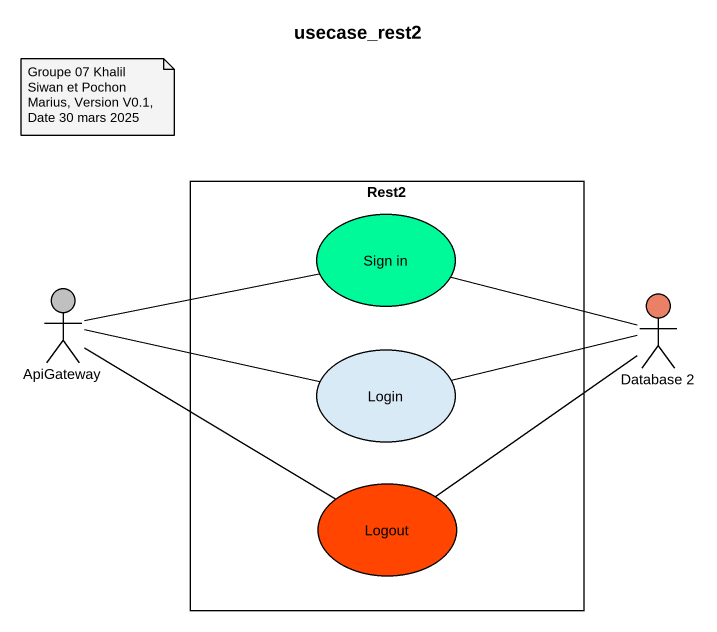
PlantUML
@startuml
title usecase_rest2
rectangle Rest2 {
  usecase "Sign in" as Sign_in #00FA9A
  usecase Login
  usecase Logout #FF4500
}
actor ApiGateway #C0C0C0
actor "Database 2" as Database_2 #EA8066
Sign_in -right- Database_2
ApiGateway -right- Sign_in
ApiGateway -right- Login
ApiGateway -right- Logout
Login -right- Database_2
Logout -up- Database_2
note as N1
  Groupe 07 Khalil Siwan et Pochon Marius, Version V0.1, Date 30 mars 2025
end note
@enduml
